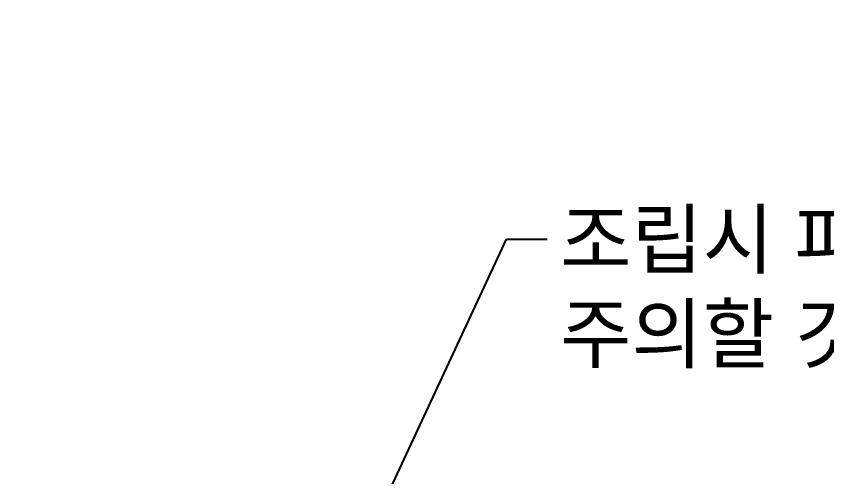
# Model space of a CAD drawing. Extents: x 10170 to 11010, y -16669 to -16075.
# Drawn here: x 10442.53 to 10492.5, y -16463.35 to -16434.93 of the extents above; entities that cross this region are included whole.
import ezdxf

# ---------------------------------------------------------------- set-up
doc = ezdxf.new("R2010")
doc.units = 0
doc.header["$MEASUREMENT"] = 0
doc.layers.get('0').update_dxf_attribs({"linetype": 'CONTINUOUS'})
doc.layers.add('5', color=2, linetype='CONTINUOUS', lineweight=9)
doc.styles.add('ROMANS', font='Gulim.ttf')
doc.dimstyles.new('STANDARD$7', dxfattribs={"dimtxt": 3.5, "dimasz": 2.5, "dimexe": 0.3, "dimexo": 0.5, "dimgap": 0.8, "dimtad": 3, "dimlfac": 0.5, "dimdsep": 46, "dimtxsty": 'ROMANS', "dimcen": 0, "dimclrd": 2, "dimclre": 2, "dimclrt": 4, "dimadec": 0, "dimazin": 0, "dimtfac": 1, "dimtmove": 0, "dimatfit": 3, "dimfxl": 0, "dimtolj": 1, "dimarcsym": 0})

msp = doc.modelspace()

# ---------------------------------------------------------------- texts
at = {"layer": '5', "color": 4, "insert": (10476.06439, -16446.94155), "char_height": 3.5, "attachment_point": 1, "style": 'ROMANS'}
msp.add_mtext('조립시 파손되지 않도록 \\P주의할 것.', dxfattribs=at)

# ---------------------------------------------------------------- leaders
at = {"annotation_type": 0, "has_hookline": 1, "hookline_direction": 0, "text_width": 64.43808}
msp.add_leader([(10367.55822, -16454.22229), (10379.14608, -16434.92718), (10381.64608, -16434.92718)], dimstyle='STANDARD$7', override={"dimgap": 0.8, "dimtad": 0}, dxfattribs=at)
at = {"layer": '5', "annotation_type": 0, "has_hookline": 1, "hookline_direction": 0, "text_width": 50.02996}
msp.add_leader([(10459.27531, -16477.68343), (10472.76439, -16448.69155), (10475.26439, -16448.69155)], dimstyle='STANDARD$7', override={"dimgap": 0.8, "dimtad": 0}, dxfattribs=at)

doc.saveas('drawing.dxf')
